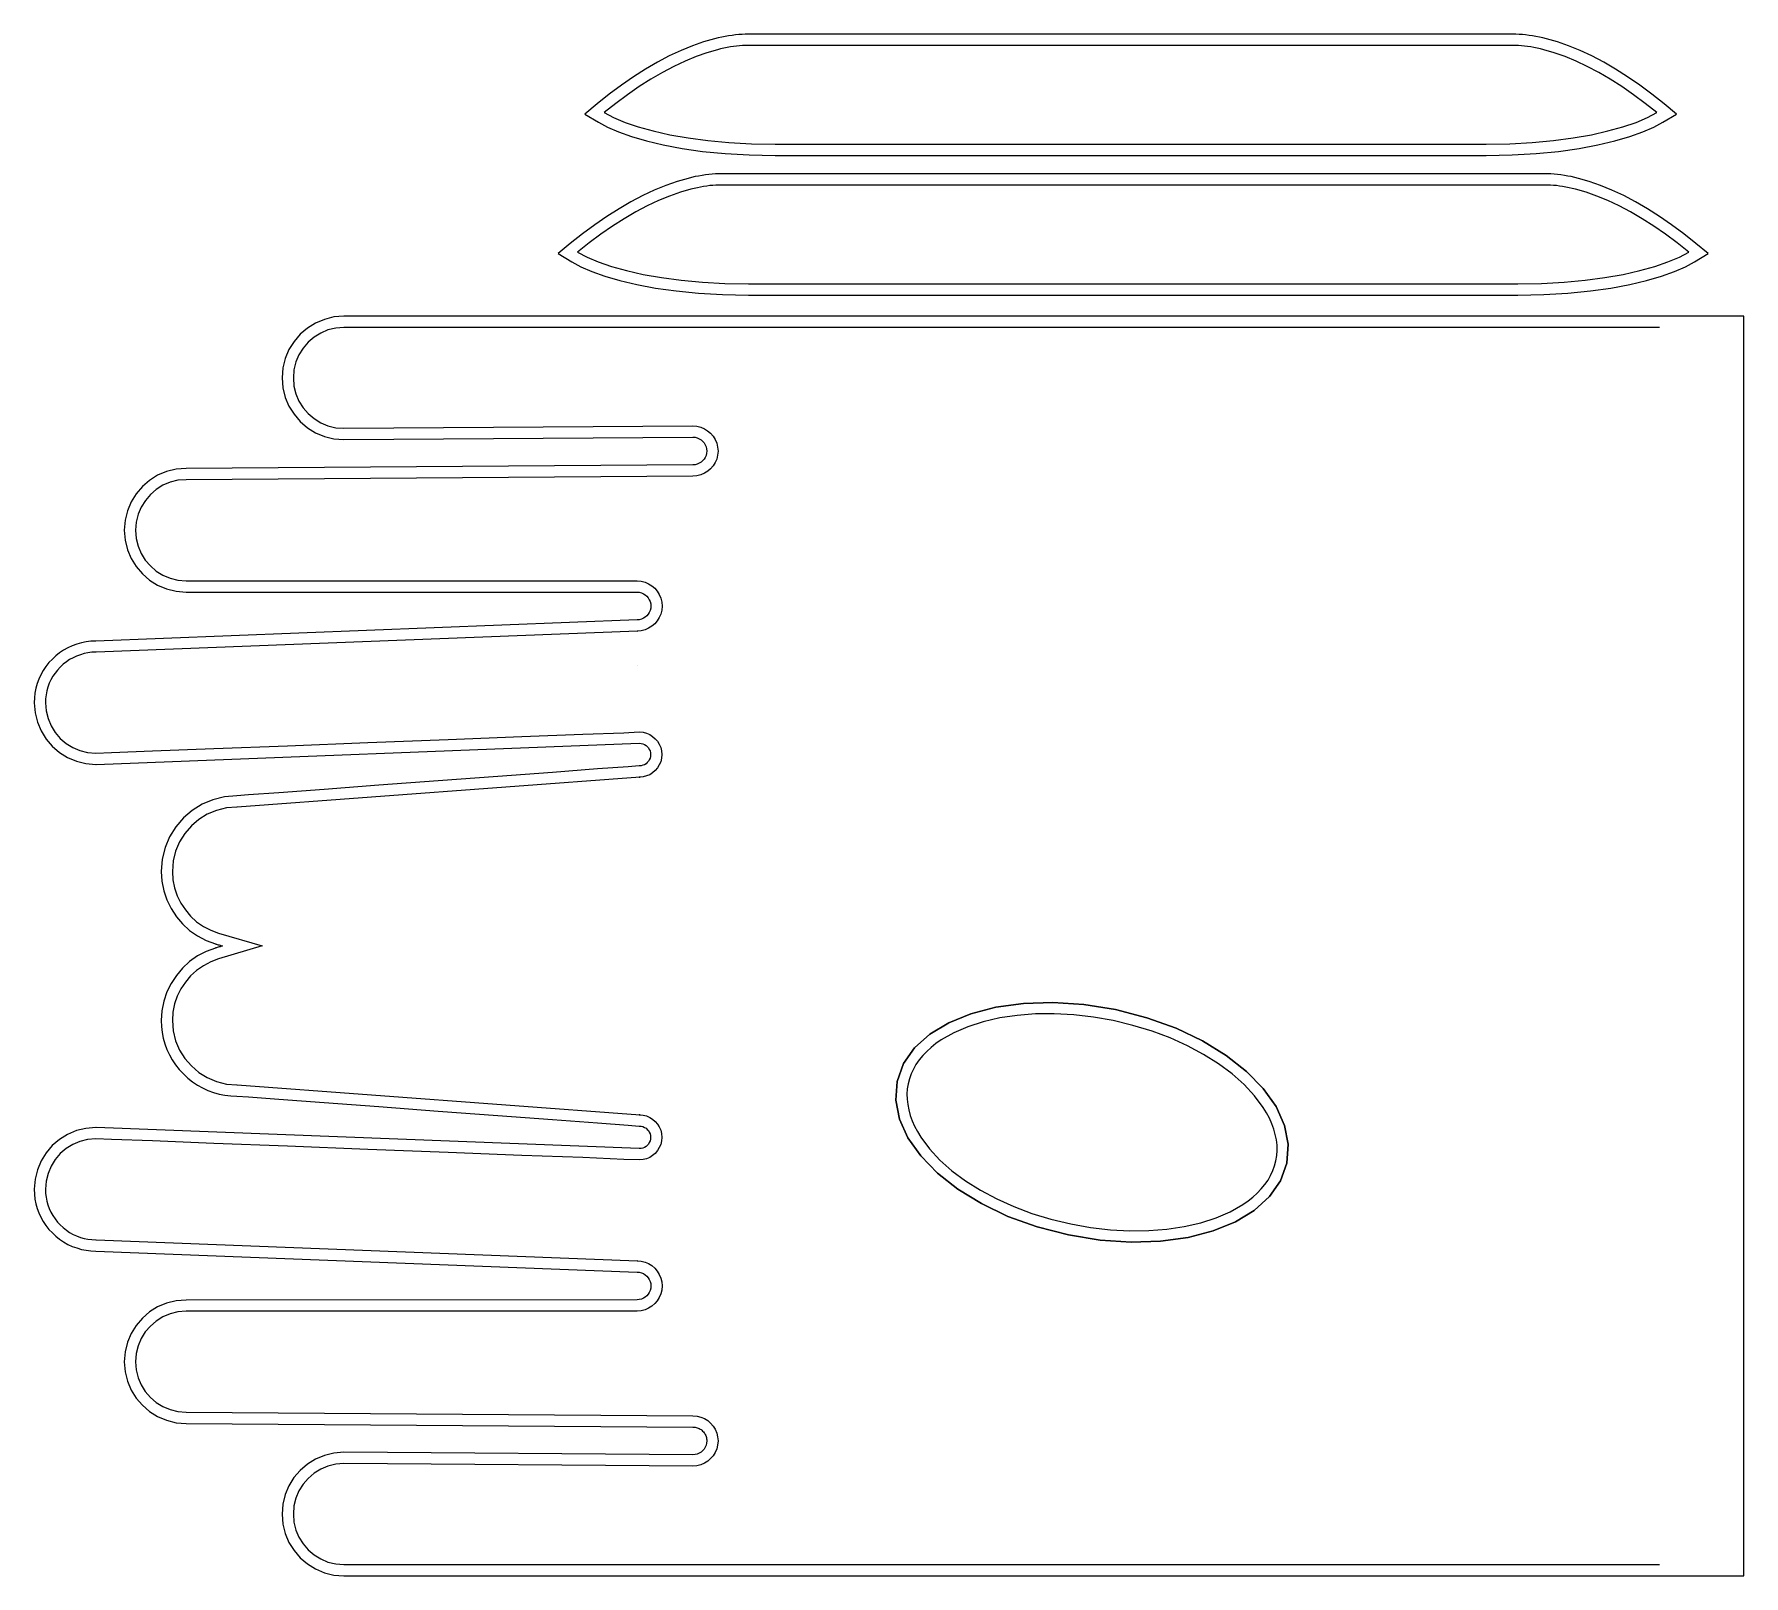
# Model space of a CAD drawing. Extents: x -4 to 8, y 0.4 to 11.2.
import ezdxf

# ---------------------------------------------------------------- set-up
doc = ezdxf.new("R2010")
doc.units = 0
doc.header["$MEASUREMENT"] = 0
doc.linetypes.add('AUSGEZOGEN', pattern=[0])
doc.layers.get('0').update_dxf_attribs({"linetype": 'AUSGEZOGEN'})

msp = doc.modelspace()

# ---------------------------------------------------------------- linework, layer by layer
at = {"color": 0}
for points in [[(6.153, 10.327), (6.153, 10.327), (6.335, 10.331), (6.504, 10.341), (6.66, 10.356), (6.804, 10.377), (6.935, 10.401), (7.053, 10.429), (7.158, 10.46), (7.249, 10.492), (7.326, 10.526), (7.39, 10.56), (7.39, 10.56), (7.486, 10.617), (7.399, 10.688), (7.399, 10.688), (7.314, 10.756), (7.228, 10.82), (7.143, 10.878), (7.059, 10.932), (6.976, 10.98), (6.893, 11.024), (6.812, 11.062), (6.731, 11.095), (6.653, 11.123), (6.576, 11.145), (6.576, 11.145), (6.576, 11.145), (6.551, 11.151), (6.526, 11.156), (6.502, 11.161), (6.478, 11.165), (6.454, 11.168), (6.43, 11.171), (6.407, 11.174), (6.384, 11.175), (6.362, 11.176), (6.339, 11.176), (6.339, 11.176), (0.991, 11.176), (0.991, 11.176), (0.968, 11.176), (0.946, 11.175), (0.923, 11.174), (0.9, 11.171), (0.876, 11.168), (0.852, 11.165), (0.828, 11.161), (0.804, 11.156), (0.779, 11.151), (0.754, 11.145), (0.754, 11.145), (0.754, 11.145), (0.677, 11.123), (0.599, 11.095), (0.519, 11.062), (0.437, 11.024), (0.355, 10.98), (0.271, 10.932), (0.187, 10.878), (0.102, 10.82), (0.017, 10.756), (-0.069, 10.688), (-0.069, 10.688), (-0.155, 10.617), (-0.059, 10.56), (-0.059, 10.56), (0.004, 10.526), (0.081, 10.492), (0.173, 10.46), (0.277, 10.429), (0.395, 10.401), (0.526, 10.377), (0.67, 10.356), (0.827, 10.341), (0.996, 10.331), (1.177, 10.327), (1.177, 10.327), (6.153, 10.327), (6.153, 10.327)], [(7.349, 10.627), (7.349, 10.627), (7.267, 10.692), (7.185, 10.753), (7.103, 10.81), (7.022, 10.862), (6.941, 10.909), (6.861, 10.951), (6.783, 10.988), (6.706, 11.021), (6.63, 11.047), (6.557, 11.068), (6.557, 11.068), (6.557, 11.068), (6.534, 11.074), (6.511, 11.079), (6.488, 11.083), (6.466, 11.087), (6.444, 11.09), (6.423, 11.093), (6.401, 11.095), (6.38, 11.097), (6.36, 11.097), (6.339, 11.098), (6.339, 11.098), (0.991, 11.098), (0.991, 11.098), (0.97, 11.097), (0.95, 11.097), (0.929, 11.095), (0.907, 11.093), (0.886, 11.09), (0.864, 11.087), (0.842, 11.083), (0.819, 11.079), (0.796, 11.074), (0.773, 11.068), (0.773, 11.068), (0.773, 11.068), (0.7, 11.047), (0.624, 11.021), (0.547, 10.988), (0.469, 10.951), (0.389, 10.909), (0.308, 10.862), (0.227, 10.81), (0.145, 10.753), (0.063, 10.692), (-0.019, 10.627), (-0.019, 10.627), (-0.019, 10.627), (0.047, 10.593), (0.127, 10.559), (0.219, 10.528), (0.324, 10.499), (0.44, 10.472), (0.568, 10.45), (0.706, 10.431), (0.854, 10.418), (1.011, 10.409), (1.177, 10.406), (1.177, 10.406), (6.153, 10.406), (6.153, 10.406), (6.319, 10.409), (6.476, 10.418), (6.624, 10.431), (6.762, 10.45), (6.89, 10.472), (7.006, 10.499), (7.111, 10.528), (7.204, 10.559), (7.283, 10.593), (7.349, 10.627), (7.349, 10.627), (7.349, 10.627)], [(6.376, 9.35), (6.376, 9.35), (6.557, 9.353), (6.726, 9.363), (6.883, 9.379), (7.027, 9.399), (7.158, 9.424), (7.276, 9.452), (7.38, 9.482), (7.471, 9.515), (7.549, 9.548), (7.612, 9.582), (7.612, 9.582), (7.708, 9.64), (7.622, 9.711), (7.622, 9.711), (7.536, 9.779), (7.451, 9.842), (7.366, 9.901), (7.282, 9.954), (7.198, 10.003), (7.116, 10.046), (7.034, 10.085), (6.954, 10.118), (6.875, 10.145), (6.799, 10.167), (6.799, 10.167), (6.799, 10.167), (6.774, 10.173), (6.749, 10.179), (6.725, 10.183), (6.701, 10.188), (6.677, 10.191), (6.653, 10.194), (6.63, 10.196), (6.607, 10.198), (6.584, 10.199), (6.562, 10.199), (6.562, 10.199), (0.804, 10.199), (0.804, 10.199), (0.782, 10.199), (0.759, 10.198), (0.736, 10.196), (0.713, 10.194), (0.69, 10.191), (0.666, 10.188), (0.642, 10.183), (0.617, 10.179), (0.593, 10.173), (0.568, 10.167), (0.568, 10.167), (0.568, 10.167), (0.491, 10.145), (0.412, 10.118), (0.332, 10.085), (0.251, 10.046), (0.168, 10.003), (0.085, 9.954), (0, 9.901), (-0.085, 9.842), (-0.17, 9.779), (-0.256, 9.711), (-0.256, 9.711), (-0.342, 9.64), (-0.246, 9.582), (-0.246, 9.582), (-0.182, 9.548), (-0.105, 9.515), (-0.014, 9.482), (0.091, 9.452), (0.209, 9.424), (0.34, 9.399), (0.484, 9.379), (0.64, 9.363), (0.809, 9.353), (0.99, 9.35), (0.99, 9.35), (6.376, 9.35), (6.376, 9.35)], [(6.779, 10.091), (6.779, 10.091), (6.756, 10.096), (6.734, 10.101), (6.711, 10.106), (6.689, 10.11), (6.667, 10.113), (6.645, 10.116), (6.624, 10.118), (6.603, 10.119), (6.582, 10.12), (6.562, 10.12), (6.562, 10.12), (0.804, 10.12), (0.804, 10.12), (0.784, 10.12), (0.763, 10.119), (0.742, 10.118), (0.721, 10.116), (0.699, 10.113), (0.677, 10.11), (0.655, 10.106), (0.633, 10.101), (0.61, 10.096), (0.587, 10.091), (0.587, 10.091), (0.587, 10.091), (0.514, 10.07), (0.438, 10.043), (0.361, 10.011), (0.282, 9.974), (0.202, 9.932), (0.122, 9.884), (0.04, 9.832), (-0.042, 9.776), (-0.124, 9.715), (-0.206, 9.65), (-0.206, 9.65), (-0.206, 9.65), (-0.139, 9.615), (-0.06, 9.582), (0.033, 9.55), (0.138, 9.521), (0.254, 9.495), (0.382, 9.473), (0.52, 9.454), (0.668, 9.44), (0.825, 9.432), (0.99, 9.428), (0.99, 9.428), (6.376, 9.428), (6.376, 9.428), (6.542, 9.432), (6.699, 9.44), (6.847, 9.454), (6.985, 9.473), (7.112, 9.495), (7.229, 9.521), (7.334, 9.55), (7.426, 9.582), (7.506, 9.615), (7.572, 9.65), (7.572, 9.65), (7.572, 9.65), (7.49, 9.715), (7.408, 9.776), (7.326, 9.832), (7.245, 9.884), (7.164, 9.932), (7.084, 9.974), (7.005, 10.011), (6.928, 10.043), (6.853, 10.07), (6.779, 10.091), (6.779, 10.091), (6.779, 10.091)], [(7.957, 9.202), (-1.841, 9.202), (-1.841, 9.202), (-1.911, 9.197), (-1.977, 9.18), (-2.039, 9.154), (-2.096, 9.119), (-2.146, 9.076), (-2.189, 9.025), (-2.225, 8.969), (-2.251, 8.907), (-2.267, 8.84), (-2.273, 8.77), (-2.273, 8.77), (-2.273, 8.77), (-2.267, 8.7), (-2.251, 8.634), (-2.225, 8.572), (-2.189, 8.515), (-2.146, 8.465), (-2.096, 8.421), (-2.039, 8.386), (-1.977, 8.36), (-1.911, 8.344), (-1.841, 8.338), (-1.841, 8.338), (0.602, 8.355), (0.602, 8.355), (0.617, 8.354), (0.632, 8.35), (0.646, 8.344), (0.659, 8.336), (0.67, 8.326), (0.68, 8.315), (0.688, 8.302), (0.694, 8.288), (0.698, 8.274), (0.699, 8.258), (0.699, 8.258), (0.699, 8.258), (0.698, 8.242), (0.694, 8.227), (0.688, 8.213), (0.68, 8.2), (0.67, 8.189), (0.659, 8.179), (0.646, 8.172), (0.632, 8.166), (0.618, 8.162), (0.602, 8.161), (0.602, 8.161), (-2.945, 8.136), (-2.945, 8.136), (-3.015, 8.13), (-3.082, 8.114), (-3.144, 8.088), (-3.2, 8.052), (-3.251, 8.009), (-3.294, 7.959), (-3.329, 7.902), (-3.355, 7.84), (-3.372, 7.774), (-3.378, 7.704), (-3.378, 7.704), (-3.378, 7.704), (-3.372, 7.634), (-3.355, 7.567), (-3.329, 7.505), (-3.294, 7.449), (-3.251, 7.398), (-3.2, 7.355), (-3.144, 7.32), (-3.082, 7.293), (-3.015, 7.277), (-2.945, 7.271), (-2.945, 7.271), (0.211, 7.27), (0.211, 7.27), (0.227, 7.269), (0.242, 7.265), (0.256, 7.259), (0.268, 7.251), (0.28, 7.241), (0.289, 7.23), (0.297, 7.217), (0.303, 7.204), (0.307, 7.189), (0.308, 7.173), (0.308, 7.173), (0.308, 7.173), (0.307, 7.157), (0.303, 7.142), (0.297, 7.128), (0.289, 7.116), (0.28, 7.104), (0.268, 7.095), (0.256, 7.087), (0.242, 7.081), (0.227, 7.077), (0.211, 7.076), (0.211, 7.076), (-3.576, 6.928), (-3.576, 6.928), (-3.576, 6.928), (-3.576, 6.928), (-3.576, 6.928), (-3.576, 6.928), (-3.577, 6.928), (-3.577, 6.928), (-3.577, 6.928), (-3.577, 6.928), (-3.577, 6.928), (-3.577, 6.928), (-3.577, 6.928), (-3.577, 6.928), (-3.577, 6.928), (-3.611, 6.927), (-3.645, 6.923), (-3.678, 6.916), (-3.71, 6.907), (-3.742, 6.895), (-3.772, 6.881), (-3.802, 6.865), (-3.83, 6.846), (-3.856, 6.825), (-3.881, 6.802), (-3.881, 6.802), (-3.881, 6.802), (-3.905, 6.777), (-3.926, 6.75), (-3.945, 6.722), (-3.961, 6.692), (-3.975, 6.662), (-3.987, 6.63), (-3.996, 6.598), (-4.003, 6.564), (-4.007, 6.531), (-4.008, 6.496), (-4.008, 6.496), (-4.008, 6.496), (-4.002, 6.426), (-3.986, 6.36), (-3.96, 6.298), (-3.925, 6.241), (-3.882, 6.191), (-3.831, 6.148), (-3.775, 6.112), (-3.713, 6.086), (-3.646, 6.07), (-3.576, 6.064), (-3.576, 6.064), (-3.575, 6.064), (0.227, 6.212), (0.227, 6.212), (0.24, 6.211), (0.252, 6.208), (0.263, 6.203), (0.274, 6.197), (0.283, 6.189), (0.291, 6.179), (0.297, 6.169), (0.302, 6.158), (0.305, 6.145), (0.306, 6.133), (0.306, 6.133), (0.306, 6.133), (0.305, 6.12), (0.302, 6.108), (0.297, 6.096), (0.291, 6.086), (0.283, 6.077), (0.274, 6.069), (0.263, 6.062), (0.252, 6.058), (0.24, 6.055), (0.227, 6.053), (0.227, 6.053), (0.227, 6.053), (0.227, 6.053), (0.148, 6.048), (-0.066, 6.032), (-0.381, 6.008), (-0.764, 5.98), (-1.18, 5.949), (-1.596, 5.918), (-1.979, 5.889), (-2.295, 5.866), (-2.509, 5.85), (-2.59, 5.844), (-2.59, 5.844), (-2.59, 5.844), (-2.59, 5.844), (-2.676, 5.837), (-2.757, 5.817), (-2.833, 5.785), (-2.902, 5.742), (-2.964, 5.689), (-3.017, 5.627), (-3.06, 5.558), (-3.092, 5.482), (-3.112, 5.401), (-3.119, 5.315), (-3.119, 5.315), (-3.119, 5.315), (-3.115, 5.246), (-3.101, 5.179), (-3.08, 5.115), (-3.05, 5.055), (-3.013, 4.998), (-2.97, 4.947), (-2.92, 4.902), (-2.865, 4.863), (-2.805, 4.831), (-2.74, 4.807), (-2.74, 4.807), (-2.74, 4.807), (-2.739, 4.807), (-2.736, 4.806), (-2.732, 4.805), (-2.727, 4.803), (-2.72, 4.802), (-2.714, 4.8), (-2.707, 4.798), (-2.701, 4.796), (-2.696, 4.794), (-2.691, 4.793), (-2.691, 4.793), (-2.691, 4.793), (-2.696, 4.792), (-2.701, 4.79), (-2.707, 4.788), (-2.714, 4.786), (-2.72, 4.784), (-2.727, 4.782), (-2.732, 4.781), (-2.736, 4.78), (-2.739, 4.779), (-2.74, 4.778), (-2.74, 4.778), (-2.74, 4.778), (-2.805, 4.754), (-2.865, 4.723), (-2.92, 4.684), (-2.97, 4.638), (-3.013, 4.587), (-3.05, 4.531), (-3.08, 4.471), (-3.101, 4.407), (-3.115, 4.34), (-3.119, 4.271), (-3.119, 4.271), (-3.119, 4.271), (-3.118, 4.229), (-3.113, 4.187), (-3.105, 4.147), (-3.093, 4.107), (-3.079, 4.068), (-3.062, 4.031), (-3.042, 3.995), (-3.019, 3.961), (-2.993, 3.928), (-2.964, 3.897), (-2.964, 3.897), (-2.964, 3.897), (-2.933, 3.868), (-2.9, 3.842), (-2.866, 3.819), (-2.83, 3.799), (-2.793, 3.782), (-2.754, 3.768), (-2.714, 3.756), (-2.674, 3.748), (-2.632, 3.743), (-2.59, 3.742), (-2.59, 3.742), (-2.59, 3.742), (-2.59, 3.742), (-2.509, 3.736), (-2.295, 3.72), (-1.979, 3.696), (-1.596, 3.668), (-1.18, 3.637), (-0.764, 3.606), (-0.381, 3.578), (-0.066, 3.554), (0.148, 3.538), (0.227, 3.532), (0.227, 3.532), (0.227, 3.532), (0.227, 3.532), (0.24, 3.531), (0.252, 3.528), (0.263, 3.523), (0.274, 3.517), (0.283, 3.509), (0.291, 3.5), (0.297, 3.489), (0.302, 3.478), (0.305, 3.466), (0.306, 3.453), (0.306, 3.453), (0.306, 3.453), (0.305, 3.44), (0.302, 3.428), (0.297, 3.417), (0.291, 3.406), (0.283, 3.397), (0.274, 3.389), (0.263, 3.383), (0.252, 3.378), (0.24, 3.375), (0.227, 3.374), (0.227, 3.374), (-3.575, 3.522), (-3.576, 3.522), (-3.576, 3.522), (-3.646, 3.516), (-3.713, 3.5), (-3.775, 3.473), (-3.831, 3.438), (-3.882, 3.395), (-3.925, 3.344), (-3.96, 3.288), (-3.986, 3.226), (-4.002, 3.16), (-4.008, 3.09), (-4.008, 3.09), (-4.008, 3.09), (-4.007, 3.055), (-4.003, 3.021), (-3.996, 2.988), (-3.987, 2.956), (-3.975, 2.924), (-3.961, 2.894), (-3.945, 2.864), (-3.926, 2.836), (-3.905, 2.809), (-3.881, 2.784), (-3.881, 2.784), (-3.881, 2.784), (-3.856, 2.761), (-3.83, 2.74), (-3.802, 2.721), (-3.772, 2.704), (-3.742, 2.69), (-3.71, 2.679), (-3.678, 2.669), (-3.645, 2.663), (-3.611, 2.659), (-3.577, 2.657), (-3.577, 2.657), (-3.577, 2.657), (-3.577, 2.657), (-3.577, 2.657), (-3.577, 2.657), (-3.577, 2.657), (-3.577, 2.657), (-3.577, 2.657), (-3.576, 2.657), (-3.576, 2.657), (-3.576, 2.657), (-3.576, 2.657), (-3.576, 2.657), (-3.576, 2.657), (0.211, 2.51), (0.211, 2.51), (0.227, 2.509), (0.242, 2.505), (0.256, 2.499), (0.268, 2.491), (0.28, 2.482), (0.289, 2.47), (0.297, 2.457), (0.303, 2.444), (0.307, 2.429), (0.308, 2.413), (0.308, 2.413), (0.308, 2.413), (0.307, 2.397), (0.303, 2.382), (0.297, 2.368), (0.289, 2.356), (0.28, 2.344), (0.268, 2.335), (0.256, 2.327), (0.242, 2.321), (0.227, 2.317), (0.211, 2.316), (0.211, 2.316), (-2.945, 2.314), (-2.945, 2.314), (-3.015, 2.309), (-3.082, 2.292), (-3.144, 2.266), (-3.2, 2.231), (-3.251, 2.188), (-3.294, 2.137), (-3.329, 2.081), (-3.355, 2.019), (-3.372, 1.952), (-3.378, 1.882), (-3.378, 1.882), (-3.378, 1.882), (-3.372, 1.812), (-3.355, 1.746), (-3.329, 1.684), (-3.294, 1.627), (-3.251, 1.577), (-3.2, 1.533), (-3.144, 1.498), (-3.082, 1.472), (-3.015, 1.455), (-2.945, 1.45), (-2.945, 1.45), (0.602, 1.425), (0.602, 1.425), (0.61, 1.425), (0.617, 1.424), (0.625, 1.422), (0.632, 1.42), (0.639, 1.418), (0.646, 1.415), (0.652, 1.411), (0.659, 1.407), (0.665, 1.402), (0.67, 1.397), (0.67, 1.397), (0.67, 1.397), (0.676, 1.391), (0.68, 1.385), (0.685, 1.379), (0.688, 1.372), (0.692, 1.365), (0.694, 1.358), (0.696, 1.351), (0.698, 1.343), (0.699, 1.336), (0.699, 1.328), (0.699, 1.328), (0.699, 1.328), (0.698, 1.312), (0.694, 1.297), (0.688, 1.283), (0.68, 1.271), (0.67, 1.259), (0.659, 1.25), (0.646, 1.242), (0.632, 1.236), (0.618, 1.232), (0.602, 1.231), (0.602, 1.231), (-1.841, 1.248), (-1.841, 1.248), (-1.911, 1.242), (-1.977, 1.226), (-2.039, 1.2), (-2.096, 1.164), (-2.146, 1.121), (-2.19, 1.071), (-2.225, 1.014), (-2.251, 0.952), (-2.267, 0.886), (-2.273, 0.816), (-2.273, 0.816), (-2.273, 0.816), (-2.267, 0.746), (-2.251, 0.679), (-2.225, 0.617), (-2.189, 0.56), (-2.146, 0.51), (-2.096, 0.467), (-2.039, 0.432), (-1.977, 0.405), (-1.911, 0.389), (-1.841, 0.383), (-1.841, 0.383), (7.957, 0.383), (7.957, 9.202), (7.957, 9.202)], [(7.366, 9.124), (-1.841, 9.124), (-1.841, 9.124), (-1.898, 9.119), (-1.952, 9.106), (-2.003, 9.084), (-2.049, 9.055), (-2.091, 9.02), (-2.126, 8.979), (-2.155, 8.932), (-2.176, 8.882), (-2.19, 8.827), (-2.194, 8.77), (-2.194, 8.77), (-2.194, 8.77), (-2.19, 8.713), (-2.176, 8.658), (-2.155, 8.608), (-2.126, 8.561), (-2.091, 8.52), (-2.049, 8.485), (-2.003, 8.456), (-1.952, 8.435), (-1.898, 8.421), (-1.841, 8.417), (-1.841, 8.417), (0.601, 8.434), (0.601, 8.434), (0.63, 8.431), (0.657, 8.425), (0.682, 8.414), (0.705, 8.4), (0.726, 8.382), (0.744, 8.362), (0.758, 8.339), (0.769, 8.313), (0.775, 8.286), (0.778, 8.258), (0.778, 8.258), (0.778, 8.258), (0.775, 8.229), (0.769, 8.202), (0.758, 8.177), (0.744, 8.154), (0.726, 8.134), (0.706, 8.116), (0.683, 8.102), (0.657, 8.091), (0.63, 8.084), (0.602, 8.082), (0.602, 8.082), (-2.945, 8.057), (-2.945, 8.057), (-3.002, 8.053), (-3.057, 8.039), (-3.107, 8.018), (-3.154, 7.989), (-3.195, 7.954), (-3.23, 7.912), (-3.259, 7.866), (-3.281, 7.815), (-3.294, 7.761), (-3.299, 7.704), (-3.299, 7.704), (-3.299, 7.704), (-3.294, 7.646), (-3.281, 7.592), (-3.259, 7.541), (-3.231, 7.495), (-3.195, 7.454), (-3.154, 7.418), (-3.108, 7.39), (-3.057, 7.368), (-3.003, 7.355), (-2.945, 7.35), (-2.945, 7.35), (0.211, 7.349), (0.211, 7.349), (0.24, 7.346), (0.267, 7.34), (0.292, 7.329), (0.315, 7.315), (0.335, 7.297), (0.353, 7.277), (0.367, 7.254), (0.378, 7.228), (0.385, 7.201), (0.387, 7.173), (0.387, 7.173), (0.387, 7.173), (0.385, 7.144), (0.378, 7.117), (0.367, 7.092), (0.353, 7.069), (0.335, 7.049), (0.315, 7.031), (0.292, 7.017), (0.267, 7.006), (0.24, 6.999), (0.211, 6.997), (0.211, 6.997), (0.215, 6.997), (-3.574, 6.85), (-3.576, 6.85), (-3.576, 6.85), (-3.604, 6.849), (-3.632, 6.845), (-3.659, 6.84), (-3.685, 6.832), (-3.711, 6.823), (-3.736, 6.811), (-3.76, 6.798), (-3.783, 6.783), (-3.805, 6.765), (-3.826, 6.746), (-3.826, 6.746), (-3.826, 6.746), (-3.845, 6.725), (-3.862, 6.704), (-3.878, 6.681), (-3.891, 6.656), (-3.903, 6.632), (-3.912, 6.606), (-3.92, 6.579), (-3.925, 6.552), (-3.928, 6.524), (-3.929, 6.496), (-3.929, 6.496), (-3.929, 6.496), (-3.925, 6.439), (-3.911, 6.385), (-3.89, 6.334), (-3.861, 6.288), (-3.826, 6.246), (-3.785, 6.211), (-3.738, 6.182), (-3.688, 6.161), (-3.634, 6.147), (-3.576, 6.143), (-3.576, 6.143), (-3.576, 6.143), (-3.468, 6.147), (-3.179, 6.158), (-2.752, 6.175), (-2.235, 6.195), (-1.673, 6.217), (-1.111, 6.239), (-0.595, 6.259), (-0.169, 6.275), (0.119, 6.286), (0.225, 6.291), (0.225, 6.291), (0.227, 6.291), (0.227, 6.291), (0.253, 6.289), (0.277, 6.283), (0.3, 6.273), (0.32, 6.26), (0.339, 6.244), (0.355, 6.226), (0.367, 6.205), (0.377, 6.183), (0.383, 6.158), (0.385, 6.133), (0.385, 6.133), (0.385, 6.133), (0.383, 6.107), (0.377, 6.083), (0.367, 6.06), (0.355, 6.039), (0.339, 6.021), (0.32, 6.005), (0.3, 5.992), (0.277, 5.983), (0.253, 5.977), (0.227, 5.975), (0.227, 5.975), (0.234, 5.975), (-2.587, 5.765), (-2.59, 5.765), (-2.59, 5.765), (-2.663, 5.759), (-2.732, 5.742), (-2.797, 5.715), (-2.856, 5.678), (-2.908, 5.633), (-2.953, 5.581), (-2.99, 5.522), (-3.018, 5.457), (-3.035, 5.388), (-3.041, 5.315), (-3.041, 5.315), (-3.041, 5.315), (-3.037, 5.256), (-3.025, 5.199), (-3.007, 5.145), (-2.982, 5.093), (-2.95, 5.046), (-2.913, 5.002), (-2.871, 4.963), (-2.824, 4.93), (-2.773, 4.903), (-2.718, 4.883), (-2.718, 4.883), (-2.413, 4.793), (-2.718, 4.703), (-2.718, 4.703), (-2.773, 4.683), (-2.824, 4.655), (-2.871, 4.622), (-2.913, 4.584), (-2.95, 4.54), (-2.982, 4.492), (-3.007, 4.441), (-3.025, 4.387), (-3.037, 4.33), (-3.041, 4.271), (-3.041, 4.271), (-3.041, 4.271), (-3.035, 4.198), (-3.018, 4.129), (-2.99, 4.064), (-2.953, 4.005), (-2.908, 3.953), (-2.856, 3.907), (-2.797, 3.871), (-2.732, 3.843), (-2.663, 3.826), (-2.59, 3.82), (-2.59, 3.82), (-2.587, 3.82), (0.234, 3.611), (0.227, 3.611), (0.227, 3.611), (0.253, 3.609), (0.277, 3.603), (0.3, 3.593), (0.32, 3.58), (0.339, 3.565), (0.355, 3.546), (0.367, 3.526), (0.377, 3.503), (0.383, 3.479), (0.385, 3.453), (0.385, 3.453), (0.385, 3.453), (0.383, 3.428), (0.377, 3.403), (0.367, 3.381), (0.355, 3.36), (0.339, 3.341), (0.32, 3.326), (0.3, 3.313), (0.277, 3.303), (0.253, 3.297), (0.227, 3.295), (0.227, 3.295), (0.225, 3.295), (0.225, 3.295), (0.119, 3.299), (-0.169, 3.311), (-0.595, 3.327), (-1.111, 3.347), (-1.673, 3.369), (-2.235, 3.391), (-2.752, 3.411), (-3.179, 3.428), (-3.468, 3.439), (-3.576, 3.443), (-3.576, 3.443), (-3.576, 3.443), (-3.634, 3.438), (-3.688, 3.425), (-3.738, 3.403), (-3.785, 3.375), (-3.826, 3.339), (-3.861, 3.298), (-3.89, 3.252), (-3.911, 3.201), (-3.925, 3.147), (-3.929, 3.09), (-3.929, 3.09), (-3.929, 3.09), (-3.928, 3.061), (-3.925, 3.034), (-3.92, 3.007), (-3.912, 2.98), (-3.903, 2.954), (-3.891, 2.929), (-3.878, 2.905), (-3.862, 2.882), (-3.845, 2.86), (-3.826, 2.84), (-3.826, 2.84), (-3.826, 2.84), (-3.805, 2.821), (-3.783, 2.803), (-3.76, 2.788), (-3.736, 2.774), (-3.711, 2.763), (-3.685, 2.753), (-3.659, 2.746), (-3.632, 2.74), (-3.604, 2.737), (-3.576, 2.736), (-3.576, 2.736), (-3.574, 2.736), (0.215, 2.589), (0.211, 2.589), (0.211, 2.589), (0.24, 2.586), (0.267, 2.58), (0.292, 2.569), (0.315, 2.555), (0.335, 2.537), (0.353, 2.517), (0.367, 2.494), (0.378, 2.468), (0.385, 2.441), (0.387, 2.413), (0.387, 2.413), (0.387, 2.413), (0.385, 2.384), (0.378, 2.357), (0.367, 2.332), (0.353, 2.309), (0.335, 2.289), (0.315, 2.271), (0.292, 2.257), (0.267, 2.246), (0.24, 2.239), (0.211, 2.237), (0.211, 2.237), (-2.945, 2.236), (-2.945, 2.236), (-3.003, 2.231), (-3.057, 2.218), (-3.108, 2.196), (-3.154, 2.167), (-3.195, 2.132), (-3.231, 2.091), (-3.259, 2.044), (-3.281, 1.994), (-3.294, 1.939), (-3.299, 1.882), (-3.299, 1.882), (-3.299, 1.882), (-3.294, 1.825), (-3.281, 1.77), (-3.259, 1.72), (-3.231, 1.673), (-3.195, 1.632), (-3.154, 1.597), (-3.108, 1.568), (-3.057, 1.547), (-3.003, 1.533), (-2.945, 1.529), (-2.945, 1.529), (0.602, 1.504), (0.602, 1.504), (0.631, 1.501), (0.658, 1.495), (0.683, 1.484), (0.706, 1.47), (0.726, 1.452), (0.744, 1.432), (0.758, 1.409), (0.769, 1.383), (0.775, 1.356), (0.778, 1.328), (0.778, 1.328), (0.778, 1.328), (0.775, 1.299), (0.769, 1.272), (0.758, 1.247), (0.744, 1.224), (0.726, 1.204), (0.706, 1.186), (0.683, 1.172), (0.657, 1.161), (0.63, 1.154), (0.602, 1.152), (0.602, 1.152), (-1.841, 1.169), (-1.841, 1.169), (-1.898, 1.165), (-1.953, 1.151), (-2.003, 1.13), (-2.049, 1.101), (-2.091, 1.065), (-2.126, 1.024), (-2.155, 0.978), (-2.176, 0.927), (-2.19, 0.873), (-2.194, 0.816), (-2.194, 0.816), (-2.194, 0.816), (-2.19, 0.758), (-2.176, 0.704), (-2.155, 0.653), (-2.126, 0.607), (-2.091, 0.566), (-2.049, 0.53), (-2.003, 0.502), (-1.952, 0.48), (-1.898, 0.467), (-1.841, 0.462), (-1.841, 0.462), (7.366, 0.462)], [(0.211, 6.758), (0.211, 6.758), (0.211, 6.758)], [(3.56, 4.348), (3.56, 4.348), (3.779, 4.291), (3.983, 4.217), (4.169, 4.128), (4.334, 4.027), (4.477, 3.915), (4.594, 3.794), (4.683, 3.668), (4.742, 3.537), (4.768, 3.405), (4.759, 3.273), (4.759, 3.273), (4.759, 3.273), (4.715, 3.149), (4.638, 3.038), (4.531, 2.942), (4.399, 2.862), (4.243, 2.799), (4.067, 2.753), (3.875, 2.726), (3.669, 2.72), (3.453, 2.734), (3.23, 2.77), (3.23, 2.77), (3.23, 2.77), (3.011, 2.826), (2.807, 2.9), (2.621, 2.989), (2.456, 3.091), (2.314, 3.203), (2.196, 3.323), (2.107, 3.45), (2.048, 3.58), (2.022, 3.713), (2.031, 3.844), (2.031, 3.844), (2.031, 3.844), (2.075, 3.969), (2.153, 4.079), (2.259, 4.175), (2.392, 4.255), (2.547, 4.319), (2.723, 4.364), (2.915, 4.391), (3.121, 4.398), (3.337, 4.384), (3.56, 4.348), (3.56, 4.348), (3.56, 4.348)], [(2.031, 3.844), (2.031, 3.844), (2.022, 3.713), (2.048, 3.58), (2.107, 3.45), (2.196, 3.323), (2.314, 3.203), (2.456, 3.091), (2.621, 2.989), (2.807, 2.9), (3.011, 2.826), (3.23, 2.77), (3.23, 2.77), (3.23, 2.77), (3.453, 2.734), (3.669, 2.72), (3.875, 2.726), (4.067, 2.753), (4.243, 2.799), (4.399, 2.862), (4.531, 2.942), (4.638, 3.038), (4.715, 3.149), (4.759, 3.273), (4.759, 3.273), (4.759, 3.273), (4.768, 3.405), (4.742, 3.537), (4.683, 3.668), (4.594, 3.794), (4.477, 3.915), (4.334, 4.027), (4.169, 4.128), (3.983, 4.217), (3.779, 4.291), (3.56, 4.348), (3.56, 4.348), (3.56, 4.348), (3.337, 4.384), (3.121, 4.398), (2.915, 4.391), (2.723, 4.364), (2.547, 4.319), (2.392, 4.255), (2.259, 4.175), (2.153, 4.079), (2.075, 3.969), (2.031, 3.844), (2.031, 3.844), (2.031, 3.844)], [(2.197, 3.455), (2.197, 3.455), (2.257, 3.373), (2.331, 3.294), (2.415, 3.219), (2.51, 3.149), (2.615, 3.083), (2.728, 3.023), (2.848, 2.969), (2.975, 2.921), (3.108, 2.88), (3.246, 2.847), (3.246, 2.847), (3.246, 2.847), (3.385, 2.822), (3.524, 2.806), (3.659, 2.799), (3.792, 2.8), (3.919, 2.81), (4.041, 2.828), (4.157, 2.855), (4.264, 2.889), (4.363, 2.932), (4.451, 2.983), (4.451, 2.983), (4.451, 2.983), (4.488, 3.008), (4.521, 3.035), (4.552, 3.063), (4.58, 3.092), (4.605, 3.123), (4.627, 3.154), (4.645, 3.187), (4.661, 3.22), (4.673, 3.254), (4.682, 3.289), (4.682, 3.289), (4.682, 3.289), (4.688, 3.325), (4.69, 3.361), (4.69, 3.398), (4.686, 3.435), (4.678, 3.473), (4.668, 3.51), (4.654, 3.548), (4.637, 3.587), (4.617, 3.625), (4.594, 3.663), (4.594, 3.663), (4.594, 3.663), (4.533, 3.744), (4.46, 3.823), (4.375, 3.898), (4.28, 3.968), (4.176, 4.034), (4.063, 4.094), (3.942, 4.149), (3.815, 4.197), (3.682, 4.237), (3.544, 4.271), (3.544, 4.271), (3.544, 4.271), (3.405, 4.295), (3.267, 4.311), (3.131, 4.319), (2.999, 4.317), (2.871, 4.307), (2.749, 4.289), (2.634, 4.263), (2.526, 4.228), (2.428, 4.185), (2.339, 4.135), (2.339, 4.135), (2.339, 4.135), (2.302, 4.109), (2.269, 4.082), (2.238, 4.054), (2.21, 4.025), (2.185, 3.995), (2.163, 3.963), (2.145, 3.931), (2.129, 3.897), (2.117, 3.863), (2.108, 3.828), (2.108, 3.828), (2.108, 3.828), (2.102, 3.793), (2.1, 3.756), (2.101, 3.72), (2.105, 3.682), (2.112, 3.645), (2.123, 3.607), (2.136, 3.569), (2.153, 3.531), (2.173, 3.493), (2.197, 3.455), (2.197, 3.455), (2.197, 3.455)]]:
    msp.add_lwpolyline(points, dxfattribs=at)

doc.saveas('drawing.dxf')
